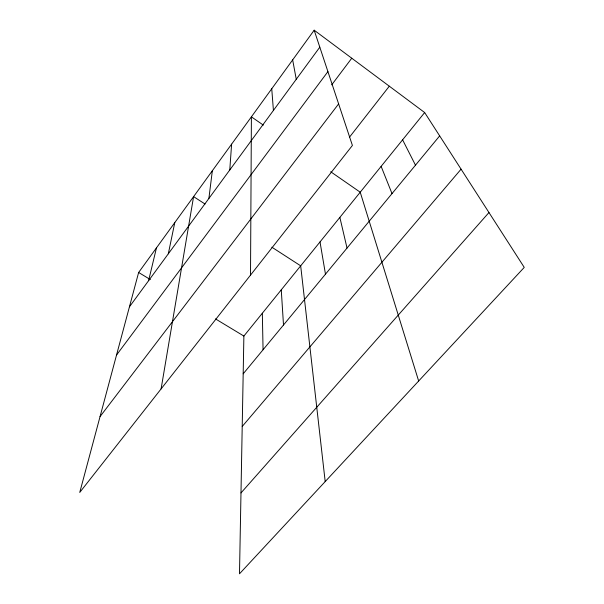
<?xml version="1.0" encoding="UTF-8"?>
<svg xmlns="http://www.w3.org/2000/svg" width="604" height="604" viewBox="0 0 604 604"><rect width="100%" height="100%" fill="white"/><g stroke="black" fill="none" stroke-linecap="round" stroke-linejoin="round"><path stroke-width="0.91" d="M250.517 275.114L251.4 116.844L263.321 125.096M424.657 112.548L243.88 336.058L239.494 573.8L524.249 267.391L424.657 112.548L314.178 30.2L138.633 272.479L79.751 492.419L352.411 145.451L314.178 30.2M229.769 169.981L231.611 144.152M208.886 198.452L212.344 170.743M161.102 388.901L193.59 196.625L205.028 204.016M168.312 253.801L174.782 222.589M148.599 280.686L156.466 247.859M129.437 306.824L319.81 47.165M116.519 355.061L327.919 71.619M331.717 84.854L351.762 58.218M100.053 416.594L338.625 103.896M349.557 137.093L389.308 86.198M243.186 373.823L439.667 135.885M242.212 426.462L461.079 169.173M240.988 492.932L488.968 212.532M138.633 272.479L150.343 279.554M215.5 318.912L243.88 336.058M271.838 247.187L300.679 265.828L325.194 481.584M330.705 171.762L360.226 192.208L418.663 381.011M402.596 139.818L415.484 165.164M381.124 166.364L392.011 193.59M339.856 217.387L347.028 248.063M292.661 59.894L296.254 79.29M320.014 241.917L325.473 274.163M271.747 88.765L273.423 110.434M281.26 289.837L283.502 324.997M262.332 313.242L263.065 349.746"/></g></svg>
